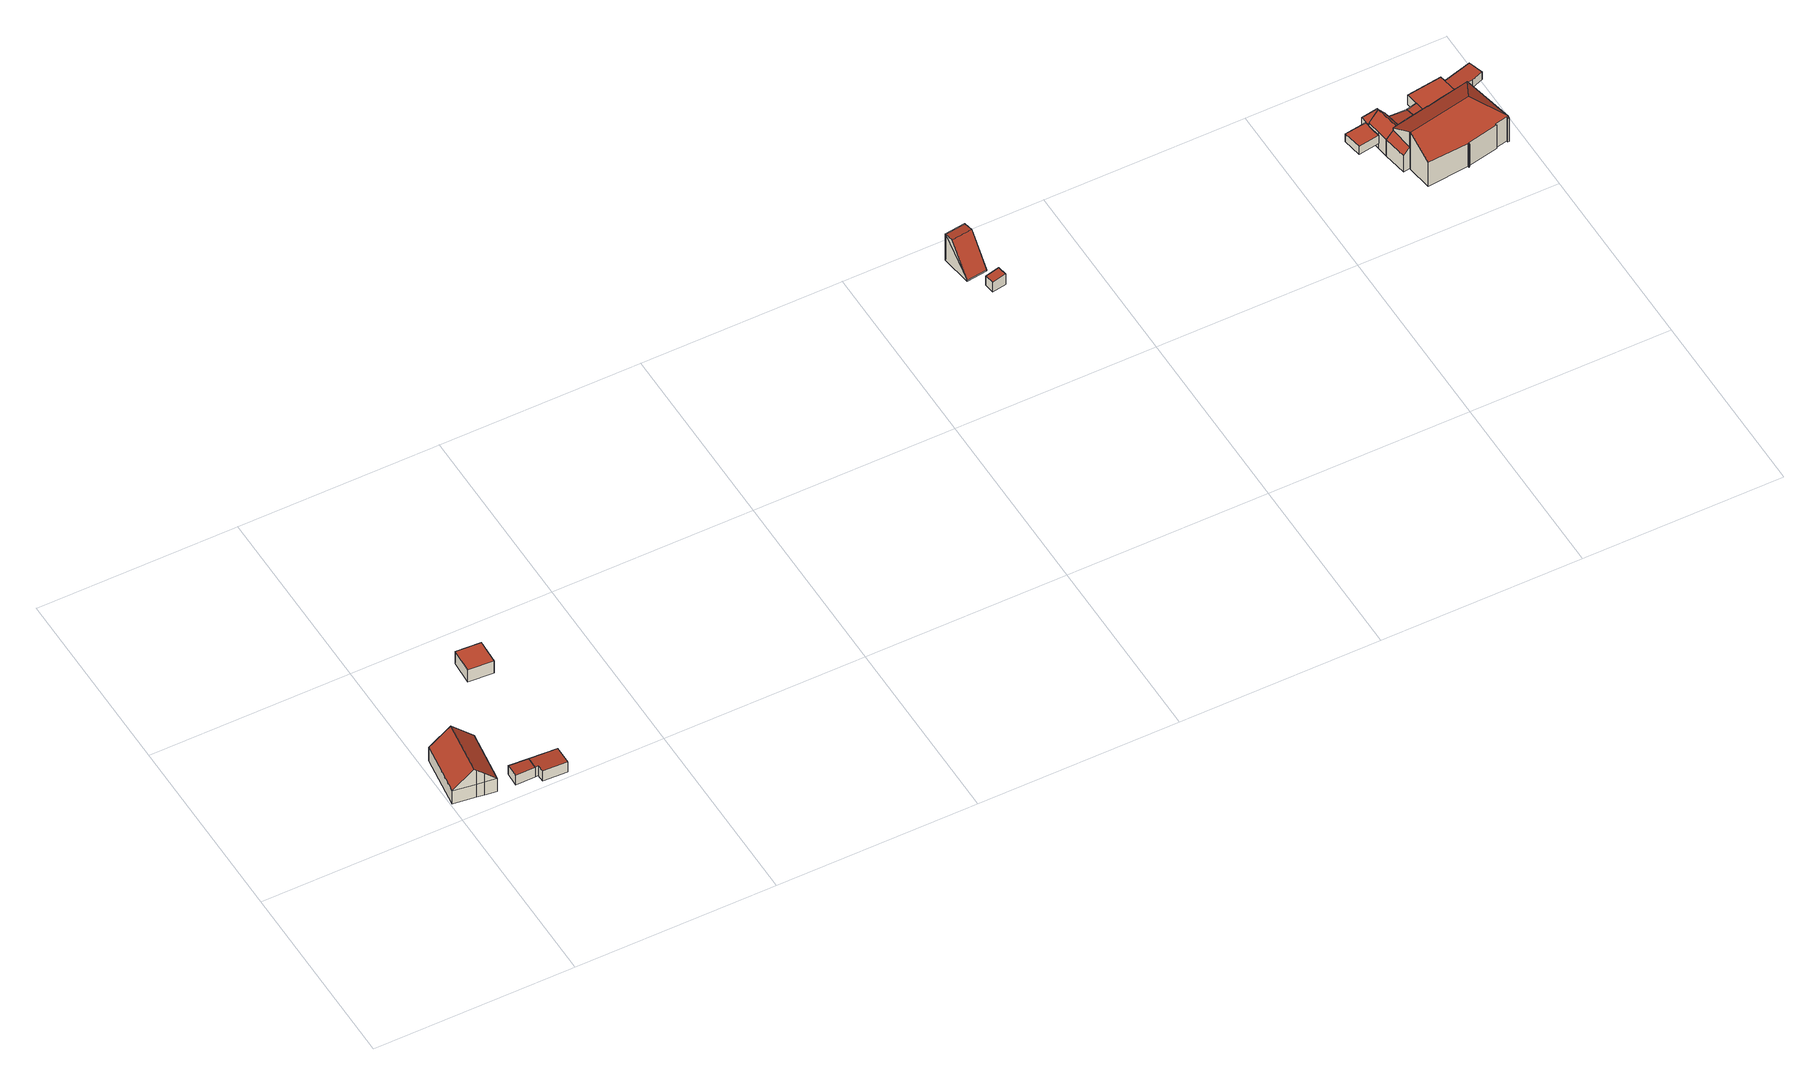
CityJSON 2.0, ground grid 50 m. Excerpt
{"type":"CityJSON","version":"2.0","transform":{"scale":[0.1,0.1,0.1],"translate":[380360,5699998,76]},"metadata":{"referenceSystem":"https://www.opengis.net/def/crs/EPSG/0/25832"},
"CityObjects":{
"building1":{"type":"Building","attributes":{"Gemeindeschluessel":"05911000","Geometrietyp2DReferenz":"3000","function":"31001_1010","roofType":"3100","measuredHeight":8.86,"storeysAboveGround":1},"address":[{"country":"Germany","locality":"Bochum","thoroughfareNumber":"307","thoroughfareName":"Hevener Str."}],"geometry":[{"type":"Solid","lod":"2","boundaries":[[[[0,1,2,3]],[[4,5,1,0]],[[6,7,5,4]],[[8,9,7,6]],[[10,11,9,8]],[[12,13,11,10]],[[3,2,13,12]],[[14,15,16,3,12]],[[15,14,17,18,6,4]],[[18,8,6]],[[18,17,10,8]],[[17,14,12,10]],[[16,15,4,0]],[[16,0,3]],[[1,5,7,9,11,13,2]]]],"semantics":{"surfaces":[{"type":"WallSurface"},{"type":"RoofSurface"},{"type":"GroundSurface"}],"values":[[0,0,0,0,0,0,0,1,1,0,0,0,0,0,2]]}}]},
"building2":{"type":"Building","attributes":{"Gemeindeschluessel":"05911000","Geometrietyp2DReferenz":"3000","function":"31001_1222","roofType":"2100","measuredHeight":2.98,"storeysAboveGround":1},"geometry":[{"type":"Solid","lod":"2","boundaries":[[[[19,20,21,22]],[[23,24,20,19]],[[25,26,24,23]],[[22,21,26,25]],[[23,19,22,25]],[[20,24,26,21]]]],"semantics":{"surfaces":[{"type":"WallSurface"},{"type":"RoofSurface"},{"type":"GroundSurface"}],"values":[[0,0,0,0,1,2]]}}]},
"building3":{"type":"Building","attributes":{"Gemeindeschluessel":"05911000","Geometrietyp2DReferenz":"3000","function":"31001_1222","roofType":"2100","measuredHeight":3.23,"storeysAboveGround":1},"geometry":[{"type":"Solid","lod":"2","boundaries":[[[[22,27,28,29]],[[30,31,27,22]],[[32,33,31,30]],[[34,35,33,32]],[[36,37,35,34]],[[29,28,37,36]],[[34,32,30,22,29,36]],[[27,31,33,35,37,28]]]],"semantics":{"surfaces":[{"type":"WallSurface"},{"type":"RoofSurface"},{"type":"GroundSurface"}],"values":[[0,0,0,0,0,0,1,2]]}}]},
"building4":{"type":"Building","attributes":{"Gemeindeschluessel":"05911000","Geometrietyp2DReferenz":"3000","function":"31001_2723","roofType":"1000","measuredHeight":3.8,"storeysAboveGround":1},"geometry":[{"type":"Solid","lod":"2","boundaries":[[[[38,39,40,41]],[[42,43,39,38]],[[44,45,43,42]],[[41,40,45,44]],[[42,38,41,44]],[[39,43,45,40]]]],"semantics":{"surfaces":[{"type":"WallSurface"},{"type":"RoofSurface"},{"type":"GroundSurface"}],"values":[[0,0,0,0,1,2]]}}]},
"building5":{"type":"Building","attributes":{"Gemeindeschluessel":"05911000","Geometrietyp2DReferenz":"3000","function":"31001_2512","roofType":"3100","measuredHeight":8.71,"storeysAboveGround":1},"geometry":[{"type":"Solid","lod":"2","boundaries":[[[[46,47,48,49]],[[50,51,47,46]],[[52,53,51,50]],[[49,48,53,52]],[[46,54,50]],[[52,55,49]],[[49,55,54,46]],[[50,54,55,52]],[[47,51,53,48]]]],"semantics":{"surfaces":[{"type":"WallSurface"},{"type":"RoofSurface"},{"type":"GroundSurface"}],"values":[[0,0,0,0,0,0,1,1,2]]}}]},
"building6":{"type":"Building","attributes":{"Gemeindeschluessel":"05911000","Geometrietyp2DReferenz":"3000","function":"31001_2523","roofType":"2100","measuredHeight":3.35,"storeysAboveGround":1},"geometry":[{"type":"Solid","lod":"2","boundaries":[[[[56,57,58,59]],[[60,61,57,56]],[[62,63,61,60]],[[59,58,63,62]],[[60,56,59,62]],[[57,61,63,58]]]],"semantics":{"surfaces":[{"type":"WallSurface"},{"type":"RoofSurface"},{"type":"GroundSurface"}],"values":[[0,0,0,0,1,2]]}}]},
"building7":{"type":"Building","attributes":{"Gemeindeschluessel":"05911000","Geometrietyp2DReferenz":"3000","function":"31001_2463","roofType":"1000","measuredHeight":2.52,"storeysAboveGround":1},"geometry":[{"type":"Solid","lod":"2","boundaries":[[[[64,65,66,67]],[[68,69,65,64]],[[70,71,69,68]],[[72,73,71,70]],[[74,75,73,72]],[[67,66,75,74]],[[72,70,68,64,67,74]],[[65,69,71,73,75,66]]]],"semantics":{"surfaces":[{"type":"WallSurface"},{"type":"RoofSurface"},{"type":"GroundSurface"}],"values":[[0,0,0,0,0,0,1,2]]}}]},
"building8":{"type":"Building","attributes":{"Gemeindeschluessel":"05911000","Geometrietyp2DReferenz":"3000","function":"31001_2723","roofType":"1000","measuredHeight":2.83,"storeysAboveGround":1},"geometry":[{"type":"Solid","lod":"2","boundaries":[[[[76,77,65,78]],[[79,80,77,76]],[[81,82,80,79]],[[83,69,82,81]],[[78,65,69,83]],[[81,79,76,78,83]],[[77,80,82,69,65]]]],"semantics":{"surfaces":[{"type":"WallSurface"},{"type":"RoofSurface"},{"type":"GroundSurface"}],"values":[[0,0,0,0,0,1,2]]}}]},
"building9":{"type":"Building","attributes":{"Gemeindeschluessel":"05911000","Geometrietyp2DReferenz":"3000","function":"31001_1010","roofType":"2100","measuredHeight":3.96,"storeysAboveGround":1},"geometry":[{"type":"Solid","lod":"2","boundaries":[[[[84,85,86,87]],[[88,89,85,84]],[[90,91,89,88]],[[87,86,91,90]],[[88,84,87,90]],[[85,89,91,86]]]],"semantics":{"surfaces":[{"type":"WallSurface"},{"type":"RoofSurface"},{"type":"GroundSurface"}],"values":[[0,0,0,0,1,2]]}}]},
"building10":{"type":"Building","attributes":{"Gemeindeschluessel":"05911000","Geometrietyp2DReferenz":"3000","function":"31001_1120"},"address":[{"country":"Germany","locality":"Bochum","thoroughfareNumber":"335","thoroughfareName":"Hevener Str."}],"children":["building10-1","building10-2","building10-3"]},
"building10-1":{"type":"BuildingPart","attributes":{"roofType":"2100","measuredHeight":6.76,"storeysAboveGround":2},"parents":["building10"],"geometry":[{"type":"Solid","lod":"2","boundaries":[[[[92,93,94,95]],[[96,97,93,92]],[[95,98,96,92]],[[99,94,93,97]],[[96,98,100]],[[97,96,101,99]],[[96,100,101]],[[94,99,101,100,98,95]]]],"semantics":{"surfaces":[{"type":"WallSurface"},{"type":"RoofSurface"},{"type":"GroundSurface"},{"type":"ClosureSurface"}],"values":[[0,0,1,2,0,3,3,3]]}}]},
"building10-2":{"type":"BuildingPart","attributes":{"roofType":"3100","measuredHeight":7.55,"storeysAboveGround":2},"parents":["building10"],"geometry":[{"type":"Solid","lod":"2","boundaries":[[[[102,103,97,96]],[[104,105,103,102]],[[106,107,105,104]],[[108,109,107,106]],[[110,111,109,108]],[[112,113,111,110]],[[114,115,116,117,84]],[[96,100,117,116,118,104,102]],[[118,106,104]],[[118,116,115,108,106]],[[115,114,110,108]],[[114,84,112,110]],[[103,105,107,109,111,113,99,97]],[[99,101,96,97]],[[113,112,101,99]],[[100,96,101]],[[84,117,100,101,112]]]],"semantics":{"surfaces":[{"type":"WallSurface"},{"type":"RoofSurface"},{"type":"GroundSurface"},{"type":"ClosureSurface"}],"values":[[0,0,0,0,0,0,1,1,0,0,0,0,2,3,3,3,3]]}}]},
"building10-3":{"type":"BuildingPart","attributes":{"roofType":"5000","measuredHeight":11.91,"storeysAboveGround":2},"parents":["building10"],"geometry":[{"type":"Solid","lod":"2","boundaries":[[[[119,120,113,112,84,121]],[[122,123,120,119]],[[124,125,123,122]],[[126,127,125,124]],[[128,129,127,126]],[[130,131,129,128]],[[132,133,131,130]],[[134,135,133,132]],[[136,137,135,134]],[[138,139,137,136]],[[140,141,139,138]],[[142,143,141,140]],[[144,145,143,142]],[[146,147,145,144]],[[148,149,147,146]],[[150,151,149,148]],[[152,153,151,150]],[[154,155,153,152]],[[156,95,94,155,154]],[[152,150,148,146,144,142,140,138,136,134,132,157,154]],[[130,157,132]],[[128,126,124,122,119,121,158,156,154,157,130]],[[120,123,125,127,129,131,133,135,137,139,141,143,145,147,149,151,153,155,94,99,113]],[[98,95,156,158]],[[100,101,99,94,95,98]],[[117,100,98,158,121,84]],[[101,112,113,99]],[[101,100,117,84,112]]]],"semantics":{"surfaces":[{"type":"WallSurface"},{"type":"RoofSurface"},{"type":"GroundSurface"},{"type":"ClosureSurface"}],"values":[[0,0,0,0,0,0,0,0,0,0,0,0,0,0,0,0,0,0,0,1,1,1,2,0,3,0,3,3]]}}]},
"building11":{"type":"Building","attributes":{"Gemeindeschluessel":"05911000","Geometrietyp2DReferenz":"3000","function":"31001_2723"},"children":["building11-1","building11-2","building11-3"]},
"building11-1":{"type":"BuildingPart","attributes":{"roofType":"2100","measuredHeight":2.68,"storeysAboveGround":1},"parents":["building11"],"geometry":[{"type":"Solid","lod":"2","boundaries":[[[[159,160,161,162]],[[163,164,160,159]],[[165,166,164,163]],[[167,168,166,165]],[[169,170,168,167]],[[171,172,170,169]],[[162,161,173,174]],[[171,169,167,165,163,159,162,174]],[[160,164,166,168,170,172,173,161]],[[172,171,174,173]]]],"semantics":{"surfaces":[{"type":"WallSurface"},{"type":"RoofSurface"},{"type":"GroundSurface"},{"type":"ClosureSurface"}],"values":[[0,0,0,0,0,0,0,1,2,3]]}}]},
"building11-2":{"type":"BuildingPart","attributes":{"roofType":"1000","measuredHeight":2.98,"storeysAboveGround":1},"parents":["building11"],"geometry":[{"type":"Solid","lod":"2","boundaries":[[[[172,171,175]],[[176,177,172,175]],[[178,179,177,176]],[[180,181,179,178]],[[182,183,181,180]],[[184,185,186,187]],[[188,189,185,184]],[[190,161,189,188]],[[191,174,173,161,190]],[[188,184,187,182,180,178,176,175,191,190]],[[172,177,179,181,183,186,185,189,161,173]],[[174,191,175,171]],[[172,173,174,171]],[[183,182,187,186]]]],"semantics":{"surfaces":[{"type":"WallSurface"},{"type":"RoofSurface"},{"type":"GroundSurface"},{"type":"ClosureSurface"}],"values":[[0,0,0,0,0,0,0,0,0,1,2,0,3,3]]}}]},
"building11-3":{"type":"BuildingPart","attributes":{"roofType":"2100","measuredHeight":3.03,"storeysAboveGround":1},"parents":["building11"],"geometry":[{"type":"Solid","lod":"2","boundaries":[[[[192,187,186,91,90]],[[193,194,183,182,195]],[[196,197,194,193]],[[87,86,197,196]],[[90,91,86,87]],[[196,193,195,192,90,87]],[[186,183,194,197,86,91]],[[187,192,195,182]],[[183,186,187,182]]]],"semantics":{"surfaces":[{"type":"WallSurface"},{"type":"RoofSurface"},{"type":"GroundSurface"},{"type":"ClosureSurface"}],"values":[[0,0,0,0,0,1,2,0,3]]}}]}
},
"vertices":[
[27,191,43],[27,191,3],[23,192,3],[23,192,43],[127,176,43],[127,176,3],[108,39,43],[108,39,3],[80,43,43],[80,43,3],[61,46,43],[61,46,3],[5,54,43],[5,54,3],[56,47,92],[74,184,92],[27,191,47],[61,46,87],[80,43,70],
[198,31,39],[198,31,9],[200,64,9],[200,64,36],[150,31,39],[150,31,9],[151,67,36],[151,67,9],
[200,64,10],[198,31,10],[198,31,40],[270,60,36],[270,60,10],[267,9,42],[267,9,10],[206,12,42],[206,12,10],[206,31,40],[206,31,10],
[194,379,86],[194,379,48],[190,317,48],[190,317,86],[256,375,86],[256,375,48],[253,313,86],[253,313,48],
[1764,929,116],[1764,929,34],[1712,922,34],[1712,922,116],[1774,850,38],[1774,850,34],[1722,843,38],[1722,843,34],[1767,903,121],[1715,896,121],
[1788,821,65],[1788,821,32],[1753,816,32],[1753,816,61],[1792,797,65],[1792,797,32],[1757,791,61],[1757,791,32],
[2702,827,45],[2702,827,20],[2647,820,20],[2647,820,45],[2704,815,45],[2704,815,20],[2703,814,45],[2703,814,20],[2708,780,45],[2708,780,20],[2655,772,45],[2655,772,20],
[2700,842,48],[2700,842,20],[2702,827,48],[2743,849,48],[2743,849,20],[2747,822,48],[2747,822,20],[2704,815,48],
[2758,762,56],[2758,762,16],[2810,773,16],[2810,773,43],[2749,811,55],[2749,811,16],[2800,819,43],[2800,819,16],
[2722,693,54],[2722,693,4],[2738,695,4],[2738,695,70],[2712,753,54],[2712,753,4],[2731,756,72],[2731,756,4],[2731,756,71],[2731,756,54],
[2708,780,54],[2708,780,4],[2703,814,54],[2703,814,4],[2704,815,54],[2704,815,4],[2747,822,54],[2747,822,4],[2749,811,54],[2749,811,4],[2758,762,54],[2758,762,4],[2749,811,57],[2747,822,57],[2729,819,80],[2739,758,80],[2704,815,55],
[2810,773,80],[2810,773,4],[2758,762,80],[2827,776,80],[2827,776,4],[2827,774,81],[2827,774,4],[2861,782,81],[2861,782,4],[2921,795,80],[2921,795,4],[2938,799,80],[2938,799,4],[2965,665,80],[2965,665,4],[2966,661,78],[2966,661,4],[2962,660,78],[2962,660,4],[2961,664,80],[2961,664,4],[2931,658,79],[2931,658,4],[2932,656,78],[2932,656,4],[2854,640,76],[2854,640,4],[2855,637,74],[2855,637,4],[2852,636,74],[2852,636,4],[2851,639,76],[2851,639,4],[2747,629,80],[2747,629,4],[2739,692,121],[2739,692,4],[2738,695,119],[2899,722,123],[2731,756,80],
[2986,875,43],[2986,875,16],[2912,854,16],[2912,854,43],[2998,840,41],[2998,840,16],[2969,830,40],[2969,830,16],[2958,828,41],[2958,828,16],[2917,822,41],[2917,822,16],[2918,814,40],[2918,814,16],[2912,853,16],[2912,853,43],
[2918,814,46],[2920,803,46],[2920,803,16],[2860,795,46],[2860,795,16],[2861,782,46],[2861,782,16],[2832,775,46],[2832,775,16],[2821,854,46],[2821,854,16],[2825,823,16],[2825,823,46],[2910,866,46],[2910,866,16],[2912,854,46],[2912,853,46],
[2825,823,47],[2827,774,46],[2827,774,16],[2832,775,47],[2827,776,46],[2827,776,16]
]}
